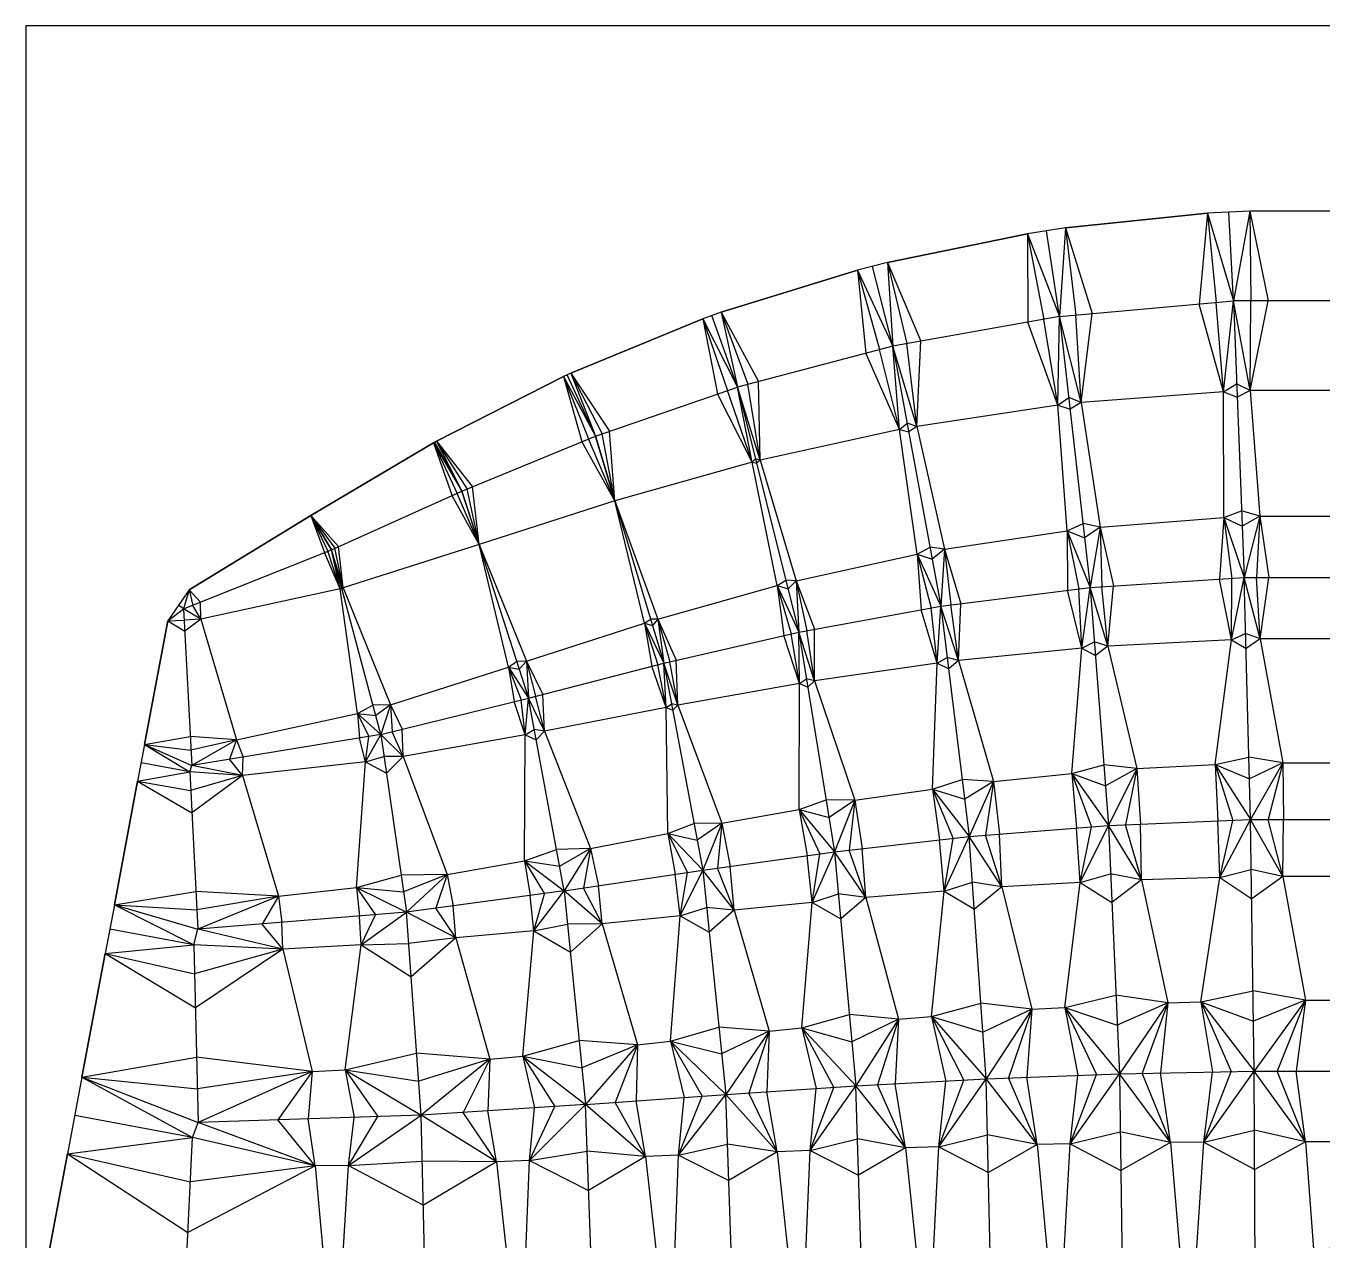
# Model space of a CAD drawing. Header units: metres. Extents: x -354 to 354, y -354 to 354.
# Drawn here: x -354.5 to 0, y 22.4 to 354.5 of the extents above; entities that cross this region are included whole.
import ezdxf

# ---------------------------------------------------------------- set-up
doc = ezdxf.new("R2010")
doc.units = ezdxf.units.M

msp = doc.modelspace()

# ---------------------------------------------------------------- linework, layer by layer
at = {"layer": 'CrimpMountain', "color": 1}
for p, q in [((-31.333944, 303.238484), (-33.657174, 278.44008)), ((-19.723464, 303.852093), (-19.515525, 279.295115)), ((-70.145425, 299.229158), (-67.368861, 275.411352)), ((-80.600297, 297.622213), (-80.461892, 273.475198)), ((-127.075647, 287.680553), (-124.744608, 264.988404)), ((-118.824395, 289.790943), (-113.606645, 267.598323)), ((-26.950946, 254.452901), (-28.958717, 278.862199)), ((-19.624135, 254.737496), (-14.772685, 279.304707)), ((-169.383432, 274.397258), (-165.345108, 253.844103)), ((-164.365827, 276.197828), (-157.034072, 256.481491)), ((-72.28988, 250.752615), (-76.129125, 274.243438)), ((-65.855546, 251.480053), (-62.919658, 275.811077)), ((-115.592264, 244.093381), (-121.066446, 265.957445)), ((-110.876278, 244.964667), (-109.768959, 268.278781)), ((-205.466264, 259.550039), (-196.855134, 242.972211)), ((-207.474253, 258.626128), (-202.429288, 240.797533)), ((-153.699532, 235.712056), (-154.13336, 257.245706)), ((-19.624135, 254.737496), (-23.36468, 256.581125)), ((-155.850128, 235.173657), (-162.600727, 254.790996)), ((-65.855546, 251.480053), (-69.272802, 252.886166)), ((-26.950946, 254.452901), (-23.222282, 252.915154)), ((-72.28988, 250.752615), (-68.905413, 249.636533)), ((-110.876278, 244.964667), (-113.481481, 245.867089)), ((-193.411423, 224.611471), (-200.589763, 241.558056)), ((-193.411423, 224.611471), (-194.894932, 243.648539)), ((-115.592264, 244.093381), (-113.032562, 243.437237)), ((-243.00573, 240.452223), (-237.948182, 226.019056)), ((-242.224161, 240.881992), (-233.829454, 227.815623)), ((-155.850128, 235.173657), (-154.648552, 234.938448)), ((-153.699532, 235.712056), (-154.936059, 236.086874)), ((-230.546283, 212.635969), (-232.378677, 228.415424)), ((-230.546283, 212.635969), (-236.590769, 226.627068)), ((-193.411423, 224.611471), (-193.411423, 224.611471)), ((-193.411423, 224.611471), (-193.411423, 224.611471)), ((-276.603727, 220.613237), (-272.870705, 210.465714)), ((-276.603727, 220.613237), (-270.002086, 211.661482)), ((-26.897964, 220.011431), (-28.019316, 203.180188)), ((-26.897964, 220.011431), (-21.851914, 217.635473)), ((-17.005368, 220.395689), (-22.016043, 221.860933)), ((-17.005368, 220.395689), (-17.90166, 203.614024)), ((-69.737958, 216.405776), (-69.638674, 200.127724)), ((-69.737958, 216.405776), (-64.935533, 214.52212)), ((-60.674863, 217.43041), (-65.377431, 218.4308)), ((-60.674863, 217.43041), (-60.219867, 201.114604)), ((-268.556064, 200.551505), (-271.923702, 210.845599)), ((-267.718127, 200.775752), (-268.998788, 212.110878)), ((-230.546283, 212.635969), (-230.546283, 212.635969)), ((-230.546283, 212.635969), (-230.546283, 212.635969)), ((-110.725965, 209.997387), (-109.604429, 194.807948)), ((-110.725965, 209.997387), (-106.60219, 208.631741)), ((-103.238594, 211.380691), (-107.211236, 211.928308)), ((-103.238594, 211.380691), (-101.490876, 196.131671)), ((-143.810621, 202.720736), (-146.631978, 202.916797)), ((-143.810621, 202.720736), (-140.963661, 189.089496)), ((-24.75664, 186.630171), (-24.708269, 203.392584)), ((-16.973176, 186.834109), (-14.569486, 203.61722)), ((-309.890819, 200.256958), (-308.874207, 196.023091)), ((-268.556064, 200.551505), (-268.073671, 200.426633)), ((-267.718127, 200.775752), (-268.199546, 200.896987)), ((-149.028162, 201.414532), (-147.223362, 187.751076)), ((-149.028162, 201.414532), (-146.035274, 200.533305)), ((-65.713807, 184.329615), (-66.561539, 200.51377)), ((-58.586476, 184.874388), (-57.087237, 201.315554)), ((-306.683037, 192.260391), (-306.764978, 196.869197)), ((-105.292376, 180.200309), (-106.951121, 195.291786)), ((-99.417553, 180.9235), (-98.762928, 196.473908)), ((-315.728346, 191.793093), (-311.046584, 188.946954)), ((-306.683037, 192.260391), (-311.204253, 191.998893)), ((-181.638808, 192.244463), (-183.652634, 192.268134)), ((-181.638808, 192.244463), (-178.346525, 180.598452)), ((-185.317294, 191.134572), (-183.307258, 179.366133)), ((-185.317294, 191.134572), (-183.135106, 190.552904)), ((-142.881952, 174.670575), (-145.167567, 188.223532)), ((-138.815972, 175.330742), (-138.836604, 189.477371)), ((-16.973176, 186.834109), (-20.905862, 188.295163)), ((-58.586476, 184.874388), (-62.261165, 186.054529)), ((-24.75664, 186.630171), (-20.798047, 184.180346)), ((-176.224123, 168.683583), (-176.653436, 180.987552)), ((-99.417553, 180.9235), (-102.506984, 181.796828)), ((-65.713807, 184.329615), (-61.971061, 182.259066)), ((-222.556071, 179.134115), (-220.974023, 169.695086)), ((-222.556071, 179.134115), (-219.6067, 178.532342)), ((-217.557709, 180.737463), (-220.291171, 180.666149)), ((-217.557709, 180.737463), (-215.10373, 171.167504)), ((-179.376103, 168.093048), (-181.675207, 179.786952)), ((-105.292376, 180.200309), (-102.11585, 178.619459)), ((-142.881952, 174.670575), (-140.628279, 173.641465)), ((-138.815972, 175.330742), (-140.995222, 175.901477)), ((-217.974924, 160.606436), (-219.078889, 170.163676)), ((-212.624233, 161.604124), (-213.127824, 171.676985)), ((-254.828593, 168.837099), (-259.590446, 168.727649)), ((-254.828593, 168.837099), (-254.302717, 161.454245)), ((-179.376103, 168.093048), (-177.598763, 167.313611)), ((-176.224123, 168.683583), (-177.93194, 169.091946)), ((-263.770467, 166.444091), (-263.290212, 159.723249)), ((-263.770467, 166.444091), (-258.820681, 165.851295)), ((-296.872234, 159.24576), (-309.559268, 160.157579)), ((-261.607028, 153.19889), (-260.712739, 160.144247)), ((-251.327383, 154.677043), (-251.574507, 162.128822)), ((-217.974924, 160.606436), (-214.947628, 159.217738)), ((-212.624233, 161.604124), (-215.476963, 162.05661)), ((-322.084799, 157.94323), (-309.36538, 156.404555)), ((-296.872234, 159.24576), (-298.79974, 153.923211)), ((-295.278848, 149.490589), (-295.112121, 154.525537)), ((-261.607028, 153.19889), (-255.917902, 150.117895)), ((-251.327383, 154.677043), (-256.571447, 154.662897)), ((-29.200135, 152.476505), (-19.865894, 148.604095)), ((-29.200135, 152.476505), (-28.543363, 137.047238)), ((-10.747247, 152.959999), (-20.020027, 154.486689)), ((-10.747247, 152.959999), (-14.770076, 137.415713)), ((-295.278848, 149.490589), (-309.439081, 145.352156)), ((-68.483765, 149.999675), (-67.121161, 135.134)), ((-68.483765, 149.999675), (-59.252134, 146.687036)), ((-50.631201, 151.364225), (-59.687388, 152.38151)), ((-50.631201, 151.364225), (-53.771111, 136.015502)), ((-323.955846, 147.979391), (-309.118822, 139.27481)), ((-106.565784, 145.782349), (-104.676902, 131.869074)), ((-106.565784, 145.782349), (-97.736133, 143.040914)), ((-89.834956, 147.841913), (-98.393595, 148.381793)), ((-89.834956, 147.841913), (-92.098745, 133.149112)), ((-127.802848, 142.697498), (-135.628846, 142.849859)), ((-127.802848, 142.697498), (-129.305495, 129.069593)), ((-143.004621, 140.229285), (-140.851705, 127.562453)), ((-143.004621, 140.229285), (-134.840573, 137.994871)), ((-164.126752, 136.436549), (-171.793797, 136.329558)), ((-164.126752, 136.436549), (-165.376278, 124.141018)), ((-66.118836, 120.239695), (-63.101974, 135.453392)), ((-49.388353, 120.974432), (-49.701391, 136.18194)), ((-27.938031, 121.615867), (-24.385565, 137.217279)), ((-10.736888, 121.874112), (-10.594147, 137.417105)), ((-178.979578, 133.653822), (-176.901653, 122.453048)), ((-178.979578, 133.653822), (-170.944459, 131.796211)), ((-103.394955, 117.88681), (-100.899192, 132.298478)), ((-87.542843, 118.99825), (-88.245559, 133.455312)), ((-200.042137, 129.543115), (-209.36404, 129.272437)), ((-200.042137, 129.543115), (-201.970773, 118.687923)), ((-139.455579, 114.790041), (-137.39113, 128.04524)), ((-124.782589, 116.126599), (-125.755965, 129.47306)), ((-218.157078, 126.16541), (-216.554812, 116.638788)), ((-218.157078, 126.16541), (-208.504654, 124.663473)), ((-160.80925, 112.656957), (-161.892492, 124.627043)), ((-239.285727, 122.409163), (-251.911349, 122.254787)), ((-239.285727, 122.409163), (-242.341307, 113.157032)), ((-175.597638, 111.136041), (-173.524843, 122.96021)), ((-49.388353, 120.974432), (-57.839709, 122.567959)), ((-27.938031, 121.615867), (-19.247827, 115.774758)), ((-10.736888, 121.874112), (-19.367829, 123.767866)), ((-285.399895, 116.496288), (-307.982815, 117.717554)), ((-264.068932, 118.845483), (-263.280382, 111.015912)), ((-264.068932, 118.845483), (-251.246776, 117.633085)), ((-215.573148, 107.02837), (-212.702818, 117.158893)), ((-196.938477, 108.878192), (-197.94237, 119.292948)), ((-124.782589, 116.126599), (-132.271725, 117.134036)), ((-103.394955, 117.88681), (-95.080855, 112.907976)), ((-87.542843, 118.99825), (-95.598095, 120.285207)), ((-66.118836, 120.239695), (-57.498095, 114.789165)), ((-330.312299, 114.12953), (-307.718475, 112.701354)), ((-285.399895, 116.496288), (-289.887193, 108.845772)), ((-236.941389, 105.046583), (-237.670048, 113.787757)), ((-139.455579, 114.790041), (-131.649061, 110.298321)), ((-262.789739, 103.162043), (-258.90581, 111.372717)), ((-175.597638, 111.136041), (-167.661968, 106.631538)), ((-160.80925, 112.656957), (-168.352755, 113.348299)), ((-284.219449, 102.023535), (-284.537323, 109.282125)), ((-215.573148, 107.02837), (-205.584068, 101.186287)), ((-196.938477, 108.878192), (-206.343812, 108.839767)), ((-262.789739, 103.162043), (-249.161973, 94.453863)), ((-236.941389, 105.046583), (-249.823396, 103.525936)), ((-332.807759, 100.840519), (-308.136785, 85.955492)), ((-284.219449, 102.023535), (-308.363828, 95.280502)), ((-42.170802, 87.297663), (-56.382633, 89.389296)), ((-4.524764, 87.997463), (-18.869075, 90.546845)), ((-79.385711, 85.536646), (-93.27737, 87.185469)), ((-79.385711, 85.536646), (-85.765475, 66.762735)), ((-70.356391, 86.059863), (-66.761283, 67.491716)), ((-70.356391, 86.059863), (-56.024858, 81.242507)), ((-42.170802, 87.297663), (-49.241404, 68.048754)), ((-33.130391, 87.568001), (-18.744564, 82.253404)), ((-33.130391, 87.568001), (-29.977843, 68.430291)), ((-4.524764, 87.997463), (-12.253249, 68.657232)), ((-115.817035, 82.872478), (-129.26623, 84.139152)), ((-115.817035, 82.872478), (-121.563345, 64.909759)), ((-106.803042, 83.614333), (-102.931182, 65.925128)), ((-106.803042, 83.614333), (-92.725448, 79.313587)), ((-151.26489, 79.564315), (-164.986337, 80.615475)), ((-151.26489, 79.564315), (-156.802555, 62.64012)), ((-142.265214, 80.463321), (-138.327931, 63.866994)), ((-142.265214, 80.463321), (-128.582733, 76.635595)), ((-187.200872, 75.841898), (-203.180383, 76.972142)), ((-187.200872, 75.841898), (-193.361369, 60.065918)), ((-178.206604, 76.793486), (-174.462531, 61.412366)), ((-178.206604, 76.793486), (-164.237299, 73.332318)), ((-276.223169, 68.523129), (-307.80737, 72.425872)), ((-227.631655, 71.887169), (-247.638833, 73.56248)), ((-227.631655, 71.887169), (-234.913682, 57.345517)), ((-218.625836, 72.722411), (-215.380275, 58.597107)), ((-218.625836, 72.722411), (-202.443078, 69.544708)), ((-276.223169, 68.523129), (-285.567954, 55.284862)), ((-267.191446, 69.002962), (-264.736588, 55.989343)), ((-267.191446, 69.002962), (-247.078406, 65.875661)), ((-68.923412, 48.702727), (-61.710549, 67.685456)), ((-41.414152, 49.094915), (-44.159261, 68.149412)), ((-32.370126, 49.18276), (-24.85234, 68.531808)), ((-4.52226, 49.318002), (-7.11696, 68.657565)), ((-339.164212, 66.990656), (-307.597362, 63.80054)), ((-140.036039, 46.895765), (-133.554957, 64.183961)), ((-113.899087, 47.677856), (-116.724973, 65.173428)), ((-104.857859, 47.919929), (-98.006929, 66.193477)), ((-77.96628, 48.532713), (-80.791173, 66.953544)), ((-185.026528, 45.322658), (-187.630695, 60.4742)), ((-175.988199, 45.655804), (-169.575463, 61.760545)), ((-149.075564, 46.596813), (-151.826074, 62.970601)), ((-225.83533, 43.852145), (-228.209003, 57.775115)), ((-216.796558, 44.173099), (-209.79781, 58.9548)), ((-275.350152, 42.708169), (-277.265786, 55.565627)), ((-266.306646, 42.839609), (-258.25264, 56.208619)), ((-113.899087, 47.677856), (-127.051754, 50.10044)), ((-77.96628, 48.532713), (-91.480318, 51.221354)), ((-41.414152, 49.094915), (-55.213306, 52.021871)), ((-4.52226, 49.318002), (-18.461685, 52.44023)), ((-185.026528, 45.322658), (-200.982177, 46.699958)), ((-149.075564, 46.596813), (-162.620784, 48.6689)), ((-140.036039, 46.895765), (-126.754072, 40.152071)), ((-104.857859, 47.919929), (-91.245128, 40.900222)), ((-68.923412, 48.702727), (-55.06208, 41.414403)), ((-32.370126, 49.18276), (-18.409425, 41.679493)), ((-343.110526, 45.975443), (-310.187823, 24.484439)), ((-275.350152, 42.708169), (-309.521002, 38.313727)), ((-266.306646, 42.839609), (-245.785568, 31.937591)), ((-225.83533, 43.852145), (-246.087914, 44.022434)), ((-216.796558, 44.173099), (-200.594885, 35.996511)), ((-175.988199, 45.655804), (-162.274243, 38.7579))]:
    msp.add_line(p, q, dxfattribs=at)
at = {"layer": 'CrimpValley', "color": 5}
for p, q in [((-31.333944, 303.238484), (-28.958717, 278.862199)), ((-19.723464, 303.852093), (-14.772685, 279.304707)), ((-70.145425, 299.229158), (-62.919658, 275.811077)), ((-80.600297, 297.622213), (-76.129125, 274.243438)), ((-127.075647, 287.680553), (-121.066446, 265.957445)), ((-118.824395, 289.790943), (-109.768959, 268.278781)), ((-26.950946, 254.452901), (-33.657174, 278.44008)), ((-19.624135, 254.737496), (-19.515525, 279.295115)), ((-169.383432, 274.397258), (-162.600727, 254.790996)), ((-164.365827, 276.197828), (-154.13336, 257.245706)), ((-72.28988, 250.752615), (-80.461892, 273.475198)), ((-65.855546, 251.480053), (-67.368861, 275.411352)), ((-110.876278, 244.964667), (-113.606645, 267.598323)), ((-115.592264, 244.093381), (-124.744608, 264.988404)), ((-205.466264, 259.550039), (-194.894932, 243.648539)), ((-207.474253, 258.626128), (-200.589763, 241.558056)), ((-153.699532, 235.712056), (-157.034072, 256.481491)), ((-26.950946, 254.452901), (-23.36468, 256.581125)), ((-155.850128, 235.173657), (-165.345108, 253.844103)), ((-72.28988, 250.752615), (-69.272802, 252.886166)), ((-19.624135, 254.737496), (-23.222282, 252.915154)), ((-65.855546, 251.480053), (-68.905413, 249.636533)), ((-115.592264, 244.093381), (-113.481481, 245.867089)), ((-110.876278, 244.964667), (-113.032562, 243.437237)), ((-193.411423, 224.611471), (-196.855134, 242.972211)), ((-243.00573, 240.452223), (-236.590769, 226.627068)), ((-242.224161, 240.881992), (-232.378677, 228.415424)), ((-193.411423, 224.611471), (-202.429288, 240.797533)), ((-155.850128, 235.173657), (-154.936059, 236.086874)), ((-153.699532, 235.712056), (-154.648552, 234.938448)), ((-230.546283, 212.635969), (-233.829454, 227.815623)), ((-230.546283, 212.635969), (-237.948182, 226.019056)), ((-193.411423, 224.611471), (-193.411423, 224.611471)), ((-193.411423, 224.611471), (-193.411423, 224.611471)), ((-276.603727, 220.613237), (-271.923702, 210.845599)), ((-276.603727, 220.613237), (-268.998788, 212.110878)), ((-26.897964, 220.011431), (-22.016043, 221.860933)), ((-26.897964, 220.011431), (-24.708269, 203.392584)), ((-17.005368, 220.395689), (-21.851914, 217.635473)), ((-17.005368, 220.395689), (-14.569486, 203.61722)), ((-69.737958, 216.405776), (-65.377431, 218.4308)), ((-69.737958, 216.405776), (-66.561539, 200.51377)), ((-60.674863, 217.43041), (-64.935533, 214.52212)), ((-60.674863, 217.43041), (-57.087237, 201.315554)), ((-268.556064, 200.551505), (-272.870705, 210.465714)), ((-267.718127, 200.775752), (-270.002086, 211.661482)), ((-230.546283, 212.635969), (-230.546283, 212.635969)), ((-230.546283, 212.635969), (-230.546283, 212.635969)), ((-110.725965, 209.997387), (-107.211236, 211.928308)), ((-110.725965, 209.997387), (-106.951121, 195.291786)), ((-103.238594, 211.380691), (-106.60219, 208.631741)), ((-103.238594, 211.380691), (-98.762928, 196.473908)), ((-149.028162, 201.414532), (-146.631978, 202.916797)), ((-143.810621, 202.720736), (-146.035274, 200.533305)), ((-143.810621, 202.720736), (-138.836604, 189.477371)), ((-24.75664, 186.630171), (-28.019316, 203.180188)), ((-16.973176, 186.834109), (-17.90166, 203.614024)), ((-309.890819, 200.256958), (-306.764978, 196.869197)), ((-268.556064, 200.551505), (-268.199546, 200.896987)), ((-267.718127, 200.775752), (-268.073671, 200.426633)), ((-149.028162, 201.414532), (-145.167567, 188.223532)), ((-65.713807, 184.329615), (-69.638674, 200.127724)), ((-58.586476, 184.874388), (-60.219867, 201.114604)), ((-306.683037, 192.260391), (-308.874207, 196.023091)), ((-99.417553, 180.9235), (-101.490876, 196.131671)), ((-315.728346, 191.793093), (-311.204253, 191.998893)), ((-306.683037, 192.260391), (-311.046584, 188.946954)), ((-185.317294, 191.134572), (-183.652634, 192.268134)), ((-181.638808, 192.244463), (-183.135106, 190.552904)), ((-181.638808, 192.244463), (-176.653436, 180.987552)), ((-105.292376, 180.200309), (-109.604429, 194.807948)), ((-185.317294, 191.134572), (-181.675207, 179.786952)), ((-138.815972, 175.330742), (-140.963661, 189.089496)), ((-24.75664, 186.630171), (-20.905862, 188.295163)), ((-142.881952, 174.670575), (-147.223362, 187.751076)), ((-65.713807, 184.329615), (-62.261165, 186.054529)), ((-58.586476, 184.874388), (-61.971061, 182.259066)), ((-16.973176, 186.834109), (-20.798047, 184.180346)), ((-105.292376, 180.200309), (-102.506984, 181.796828)), ((-99.417553, 180.9235), (-102.11585, 178.619459)), ((-222.556071, 179.134115), (-220.291171, 180.666149)), ((-222.556071, 179.134115), (-219.078889, 170.163676)), ((-217.557709, 180.737463), (-219.6067, 178.532342)), ((-217.557709, 180.737463), (-213.127824, 171.676985)), ((-179.376103, 168.093048), (-183.307258, 179.366133)), ((-176.224123, 168.683583), (-178.346525, 180.598452)), ((-142.881952, 174.670575), (-140.995222, 175.901477)), ((-138.815972, 175.330742), (-140.628279, 173.641465)), ((-212.624233, 161.604124), (-215.10373, 171.167504)), ((-263.770467, 166.444091), (-259.590446, 168.727649)), ((-254.828593, 168.837099), (-258.820681, 165.851295)), ((-254.828593, 168.837099), (-251.574507, 162.128822)), ((-217.974924, 160.606436), (-220.974023, 169.695086)), ((-179.376103, 168.093048), (-177.93194, 169.091946)), ((-176.224123, 168.683583), (-177.598763, 167.313611)), ((-263.770467, 166.444091), (-260.712739, 160.144247)), ((-322.084799, 157.94323), (-309.559268, 160.157579)), ((-261.607028, 153.19889), (-263.290212, 159.723249)), ((-251.327383, 154.677043), (-254.302717, 161.454245)), ((-217.974924, 160.606436), (-215.476963, 162.05661)), ((-212.624233, 161.604124), (-214.947628, 159.217738)), ((-296.872234, 159.24576), (-309.36538, 156.404555)), ((-296.872234, 159.24576), (-295.112121, 154.525537)), ((-295.278848, 149.490589), (-298.79974, 153.923211)), ((-261.607028, 153.19889), (-256.571447, 154.662897)), ((-251.327383, 154.677043), (-255.917902, 150.117895)), ((-29.200135, 152.476505), (-20.020027, 154.486689)), ((-29.200135, 152.476505), (-24.385565, 137.217279)), ((-10.747247, 152.959999), (-19.865894, 148.604095)), ((-10.747247, 152.959999), (-10.594147, 137.417105)), ((-295.278848, 149.490589), (-309.118822, 139.27481)), ((-68.483765, 149.999675), (-59.687388, 152.38151)), ((-68.483765, 149.999675), (-63.101974, 135.453392)), ((-50.631201, 151.364225), (-59.252134, 146.687036)), ((-50.631201, 151.364225), (-49.701391, 136.18194)), ((-323.955846, 147.979391), (-309.439081, 145.352156)), ((-106.565784, 145.782349), (-98.393595, 148.381793)), ((-106.565784, 145.782349), (-100.899192, 132.298478)), ((-89.834956, 147.841913), (-97.736133, 143.040914)), ((-89.834956, 147.841913), (-88.245559, 133.455312)), ((-143.004621, 140.229285), (-135.628846, 142.849859)), ((-127.802848, 142.697498), (-134.840573, 137.994871)), ((-127.802848, 142.697498), (-125.755965, 129.47306)), ((-143.004621, 140.229285), (-137.39113, 128.04524)), ((-178.979578, 133.653822), (-171.793797, 136.329558)), ((-164.126752, 136.436549), (-170.944459, 131.796211)), ((-164.126752, 136.436549), (-161.892492, 124.627043)), ((-66.118836, 120.239695), (-67.121161, 135.134)), ((-49.388353, 120.974432), (-53.771111, 136.015502)), ((-27.938031, 121.615867), (-28.543363, 137.047238)), ((-10.736888, 121.874112), (-14.770076, 137.415713)), ((-178.979578, 133.653822), (-173.524843, 122.96021)), ((-103.394955, 117.88681), (-104.676902, 131.869074)), ((-87.542843, 118.99825), (-92.098745, 133.149112)), ((-218.157078, 126.16541), (-209.36404, 129.272437)), ((-200.042137, 129.543115), (-208.504654, 124.663473)), ((-200.042137, 129.543115), (-197.94237, 119.292948)), ((-124.782589, 116.126599), (-129.305495, 129.069593)), ((-218.157078, 126.16541), (-212.702818, 117.158893)), ((-160.80925, 112.656957), (-165.376278, 124.141018)), ((-139.455579, 114.790041), (-140.851705, 127.562453)), ((-264.068932, 118.845483), (-251.911349, 122.254787)), ((-239.285727, 122.409163), (-251.246776, 117.633085)), ((-239.285727, 122.409163), (-237.670048, 113.787757)), ((-175.597638, 111.136041), (-176.901653, 122.453048)), ((-66.118836, 120.239695), (-57.839709, 122.567959)), ((-49.388353, 120.974432), (-57.498095, 114.789165)), ((-27.938031, 121.615867), (-19.367829, 123.767866)), ((-10.736888, 121.874112), (-19.247827, 115.774758)), ((-330.312299, 114.12953), (-307.982815, 117.717554)), ((-264.068932, 118.845483), (-258.90581, 111.372717)), ((-196.938477, 108.878192), (-201.970773, 118.687923)), ((-139.455579, 114.790041), (-132.271725, 117.134036)), ((-103.394955, 117.88681), (-95.598095, 120.285207)), ((-87.542843, 118.99825), (-95.080855, 112.907976)), ((-285.399895, 116.496288), (-307.718475, 112.701354)), ((-285.399895, 116.496288), (-284.537323, 109.282125)), ((-215.573148, 107.02837), (-216.554812, 116.638788)), ((-124.782589, 116.126599), (-131.649061, 110.298321)), ((-262.789739, 103.162043), (-263.280382, 111.015912)), ((-236.941389, 105.046583), (-242.341307, 113.157032)), ((-175.597638, 111.136041), (-168.352755, 113.348299)), ((-160.80925, 112.656957), (-167.661968, 106.631538)), ((-284.219449, 102.023535), (-289.887193, 108.845772)), ((-215.573148, 107.02837), (-206.343812, 108.839767)), ((-196.938477, 108.878192), (-205.584068, 101.186287)), ((-262.789739, 103.162043), (-249.823396, 103.525936)), ((-236.941389, 105.046583), (-249.161973, 94.453863)), ((-332.807759, 100.840519), (-308.363828, 95.280502)), ((-284.219449, 102.023535), (-308.136785, 85.955492)), ((-70.356391, 86.059863), (-56.382633, 89.389296)), ((-33.130391, 87.568001), (-18.869075, 90.546845)), ((-106.803042, 83.614333), (-93.27737, 87.185469)), ((-79.385711, 85.536646), (-92.725448, 79.313587)), ((-79.385711, 85.536646), (-80.791173, 66.953544)), ((-70.356391, 86.059863), (-61.710549, 67.685456)), ((-42.170802, 87.297663), (-56.024858, 81.242507)), ((-42.170802, 87.297663), (-44.159261, 68.149412)), ((-33.130391, 87.568001), (-24.85234, 68.531808)), ((-4.524764, 87.997463), (-18.744564, 82.253404)), ((-4.524764, 87.997463), (-7.11696, 68.657565)), ((-142.265214, 80.463321), (-129.26623, 84.139152)), ((-115.817035, 82.872478), (-128.582733, 76.635595)), ((-115.817035, 82.872478), (-116.724973, 65.173428)), ((-106.803042, 83.614333), (-98.006929, 66.193477)), ((-178.206604, 76.793486), (-164.986337, 80.615475)), ((-151.26489, 79.564315), (-164.237299, 73.332318)), ((-151.26489, 79.564315), (-151.826074, 62.970601)), ((-142.265214, 80.463321), (-133.554957, 64.183961)), ((-218.625836, 72.722411), (-203.180383, 76.972142)), ((-187.200872, 75.841898), (-202.443078, 69.544708)), ((-187.200872, 75.841898), (-187.630695, 60.4742)), ((-178.206604, 76.793486), (-169.575463, 61.760545)), ((-339.164212, 66.990656), (-307.80737, 72.425872)), ((-267.191446, 69.002962), (-247.638833, 73.56248)), ((-227.631655, 71.887169), (-247.078406, 65.875661)), ((-227.631655, 71.887169), (-228.209003, 57.775115)), ((-218.625836, 72.722411), (-209.79781, 58.9548)), ((-276.223169, 68.523129), (-307.597362, 63.80054)), ((-276.223169, 68.523129), (-277.265786, 55.565627)), ((-267.191446, 69.002962), (-258.25264, 56.208619)), ((-68.923412, 48.702727), (-66.761283, 67.491716)), ((-41.414152, 49.094915), (-49.241404, 68.048754)), ((-32.370126, 49.18276), (-29.977843, 68.430291)), ((-4.52226, 49.318002), (-12.253249, 68.657232)), ((-140.036039, 46.895765), (-138.327931, 63.866994)), ((-113.899087, 47.677856), (-121.563345, 64.909759)), ((-104.857859, 47.919929), (-102.931182, 65.925128)), ((-77.96628, 48.532713), (-85.765475, 66.762735)), ((-175.988199, 45.655804), (-174.462531, 61.412366)), ((-149.075564, 46.596813), (-156.802555, 62.64012)), ((-225.83533, 43.852145), (-234.913682, 57.345517)), ((-216.796558, 44.173099), (-215.380275, 58.597107)), ((-185.026528, 45.322658), (-193.361369, 60.065918)), ((-275.350152, 42.708169), (-285.567954, 55.284862)), ((-266.306646, 42.839609), (-264.736588, 55.989343)), ((-140.036039, 46.895765), (-127.051754, 50.10044)), ((-104.857859, 47.919929), (-91.480318, 51.221354)), ((-68.923412, 48.702727), (-55.213306, 52.021871)), ((-32.370126, 49.18276), (-18.461685, 52.44023)), ((-216.796558, 44.173099), (-200.982177, 46.699958)), ((-175.988199, 45.655804), (-162.620784, 48.6689)), ((-149.075564, 46.596813), (-162.274243, 38.7579)), ((-113.899087, 47.677856), (-126.754072, 40.152071)), ((-77.96628, 48.532713), (-91.245128, 40.900222)), ((-41.414152, 49.094915), (-55.06208, 41.414403)), ((-4.52226, 49.318002), (-18.409425, 41.679493)), ((-343.110526, 45.975443), (-309.521002, 38.313727)), ((-275.350152, 42.708169), (-310.187823, 24.484439)), ((-266.306646, 42.839609), (-246.087914, 44.022434)), ((-225.83533, 43.852145), (-245.785568, 31.937591)), ((-185.026528, 45.322658), (-200.594885, 35.996511))]:
    msp.add_line(p, q, dxfattribs=at)
at = {"layer": 'Mountain', "color": 1}
for p, q in [((-31.333944, 303.238484), (-24.246587, 279.285547)), ((-31.333944, 303.238484), (-24.246588, 279.285546)), ((-19.723464, 303.852093), (-24.246587, 279.285547)), ((-70.145425, 299.229158), (-71.774651, 275.015527)), ((-70.145425, 299.229158), (-71.77465, 275.015527)), ((-80.600297, 297.622213), (-71.774651, 275.015527)), ((-127.075647, 287.680553), (-117.372982, 266.930517)), ((-127.075647, 287.680553), (-117.372983, 266.930516)), ((-118.824395, 289.790943), (-117.372982, 266.930517)), ((-26.950946, 254.452901), (-24.246588, 279.285546)), ((-19.624135, 254.737496), (-24.246588, 279.285546)), ((-19.624135, 254.737496), (-24.246587, 279.285547)), ((-169.383432, 274.397258), (-159.855715, 255.738106)), ((-169.383432, 274.397258), (-159.855716, 255.738106)), ((-164.365827, 276.197828), (-159.855715, 255.738106)), ((-72.28988, 250.752615), (-71.774651, 275.015527)), ((-72.28988, 250.752615), (-71.77465, 275.015527)), ((-65.855546, 251.480053), (-71.77465, 275.015527)), ((-115.592264, 244.093381), (-117.372983, 266.930516)), ((-110.876278, 244.964667), (-117.372983, 266.930516)), ((-110.876278, 244.964667), (-117.372982, 266.930517)), ((-205.466264, 259.550039), (-198.753669, 242.31716)), ((-205.466264, 259.550039), (-198.75367, 242.31716)), ((-207.474253, 258.626128), (-198.75367, 242.31716)), ((-155.850128, 235.173657), (-159.855716, 255.738106)), ((-153.699532, 235.712056), (-159.855716, 255.738106)), ((-153.699532, 235.712056), (-159.855715, 255.738106)), ((-193.411423, 224.611471), (-198.75367, 242.31716)), ((-193.411423, 224.611471), (-198.753669, 242.31716)), ((-193.411423, 224.611471), (-198.753669, 242.31716)), ((-243.00573, 240.452223), (-235.229818, 227.236664)), ((-242.224161, 240.881992), (-235.229818, 227.236665)), ((-242.224161, 240.881992), (-235.229818, 227.236664)), ((-230.546283, 212.635969), (-235.229818, 227.236665)), ((-230.546283, 212.635969), (-235.229818, 227.236665)), ((-230.546283, 212.635969), (-235.229818, 227.236664)), ((-276.603727, 220.613237), (-270.964906, 211.230216)), ((-276.603727, 220.613237), (-270.964907, 211.230215)), ((-276.603727, 220.613237), (-270.964906, 211.230216)), ((-26.897964, 220.011431), (-21.307152, 203.610758)), ((-26.897964, 220.011431), (-21.307154, 203.610757)), ((-17.005368, 220.395689), (-21.307152, 203.610758)), ((-69.737958, 216.405776), (-63.396699, 200.910818)), ((-60.674863, 217.43041), (-63.396699, 200.910818)), ((-60.674863, 217.43041), (-63.396696, 200.910818)), ((-268.556064, 200.551505), (-270.964907, 211.230215)), ((-267.718127, 200.775752), (-270.964907, 211.230215)), ((-267.718127, 200.775752), (-270.964906, 211.230216)), ((-110.725965, 209.997387), (-104.22931, 195.788117)), ((-110.725965, 209.997387), (-104.229311, 195.788117)), ((-103.238594, 211.380691), (-104.22931, 195.788117)), ((-143.810621, 202.720736), (-143.073993, 188.704671)), ((-24.75664, 186.630171), (-21.307154, 203.610757)), ((-16.973176, 186.834109), (-21.307154, 203.610757)), ((-16.973176, 186.834109), (-21.307152, 203.610758)), ((-309.890819, 200.256958), (-311.360622, 195.025678)), ((-149.028162, 201.414532), (-143.073993, 188.704671)), ((-149.028162, 201.414532), (-143.073993, 188.70467)), ((-65.713807, 184.329615), (-63.396699, 200.910818)), ((-65.713807, 184.329615), (-63.396696, 200.910818)), ((-58.586476, 184.874388), (-63.396696, 200.910818)), ((-315.728346, 191.793093), (-311.360622, 195.025678)), ((-306.683037, 192.260391), (-311.360622, 195.025678)), ((-105.292376, 180.200309), (-104.229311, 195.788117)), ((-99.417553, 180.9235), (-104.229311, 195.788117)), ((-99.417553, 180.9235), (-104.22931, 195.788117)), ((-181.638808, 192.244463), (-180.015847, 180.214814)), ((-181.638808, 192.244463), (-180.015847, 180.214814)), ((-185.317294, 191.134572), (-180.015847, 180.214814)), ((-138.815972, 175.330742), (-143.073993, 188.704671)), ((-142.881952, 174.670575), (-143.073993, 188.70467)), ((-138.815972, 175.330742), (-143.073993, 188.70467)), ((-222.556071, 179.134115), (-217.080727, 170.657741)), ((-217.557709, 180.737463), (-217.080727, 170.657741)), ((-217.557709, 180.737463), (-217.080727, 170.657741)), ((-179.376103, 168.093048), (-180.015847, 180.214814)), ((-179.376103, 168.093048), (-180.015847, 180.214814)), ((-176.224123, 168.683583), (-180.015847, 180.214814)), ((-217.974924, 160.606436), (-217.080727, 170.657741)), ((-217.974924, 160.606436), (-217.080727, 170.657741)), ((-212.624233, 161.604124), (-217.080727, 170.657741)), ((-254.828593, 168.837099), (-257.436579, 160.679368)), ((-263.770467, 166.444091), (-257.436579, 160.679368)), ((-263.770467, 166.444091), (-257.43658, 160.679367)), ((-261.607028, 153.19889), (-257.43658, 160.679367)), ((-251.327383, 154.677043), (-257.43658, 160.679367)), ((-251.327383, 154.677043), (-257.436579, 160.679368)), ((-322.084799, 157.94323), (-309.149851, 152.232649)), ((-322.084799, 157.94323), (-309.708331, 150.461535)), ((-296.872234, 159.24576), (-309.149851, 152.232649)), ((-29.200135, 152.476505), (-19.572699, 137.414113)), ((-29.200135, 152.476505), (-19.572703, 137.41411)), ((-10.747247, 152.959999), (-19.572699, 137.414113)), ((-323.955846, 147.979391), (-309.708331, 150.461535)), ((-295.278848, 149.490589), (-309.708331, 150.461535)), ((-295.278848, 149.490589), (-309.149851, 152.232649)), ((-68.483765, 149.999675), (-58.421924, 135.8253)), ((-50.631201, 151.364225), (-58.421924, 135.8253)), ((-50.631201, 151.364225), (-58.421919, 135.825298)), ((-106.565784, 145.782349), (-96.475637, 132.801295)), ((-89.834956, 147.841913), (-96.475637, 132.801295)), ((-89.834956, 147.841913), (-96.475636, 132.801295)), ((-127.802848, 142.697498), (-133.317392, 128.613569)), ((-127.802848, 142.697498), (-133.317392, 128.613569)), ((-143.004621, 140.229285), (-133.317392, 128.613569)), ((-164.126752, 136.436549), (-169.404933, 123.578979)), ((-164.126752, 136.436549), (-169.404932, 123.578979)), ((-66.118836, 120.239695), (-58.421924, 135.8253)), ((-66.118836, 120.239695), (-58.421919, 135.825298)), ((-49.388353, 120.974432), (-58.421919, 135.825298)), ((-27.938031, 121.615867), (-19.572703, 137.41411)), ((-10.736888, 121.874112), (-19.572703, 137.41411)), ((-10.736888, 121.874112), (-19.572699, 137.414113)), ((-178.979578, 133.653822), (-169.404933, 123.578979)), ((-103.394955, 117.88681), (-96.475637, 132.801295)), ((-103.394955, 117.88681), (-96.475636, 132.801295)), ((-87.542843, 118.99825), (-96.475636, 132.801295)), ((-200.042137, 129.543115), (-207.242815, 117.896117)), ((-139.455579, 114.790041), (-133.317392, 128.613569)), ((-139.455579, 114.790041), (-133.317392, 128.613569)), ((-124.782589, 116.126599), (-133.317392, 128.613569)), ((-218.157078, 126.16541), (-207.242815, 117.896117)), ((-218.157078, 126.16541), (-207.242816, 117.896116)), ((-239.285727, 122.409163), (-250.445793, 112.062744)), ((-175.597638, 111.136041), (-169.404933, 123.578979)), ((-175.597638, 111.136041), (-169.404932, 123.578979)), ((-160.80925, 112.656957), (-169.404932, 123.578979)), ((-264.068932, 118.845483), (-250.445793, 112.062744)), ((-264.068932, 118.845483), (-250.445794, 112.062744)), ((-215.573148, 107.02837), (-207.242816, 117.896116)), ((-196.938477, 108.878192), (-207.242816, 117.896116)), ((-196.938477, 108.878192), (-207.242815, 117.896117)), ((-330.312299, 114.12953), (-307.439853, 107.414118)), ((-330.312299, 114.12953), (-308.555803, 103.165206)), ((-285.399895, 116.496288), (-307.439853, 107.414118)), ((-262.789739, 103.162043), (-250.445794, 112.062744)), ((-236.941389, 105.046583), (-250.445794, 112.062744)), ((-236.941389, 105.046583), (-250.445793, 112.062744)), ((-284.219449, 102.023535), (-307.439853, 107.414118)), ((-332.807759, 100.840519), (-308.555803, 103.165206)), ((-284.219449, 102.023535), (-308.555803, 103.165206)), ((-79.385711, 85.536646), (-91.829161, 66.530139)), ((-70.356391, 86.059863), (-55.440048, 67.925986)), ((-42.170802, 87.297663), (-55.440048, 67.925986)), ((-42.170802, 87.297663), (-55.440044, 67.925983)), ((-33.130391, 87.568001), (-18.540436, 68.656825)), ((-33.130391, 87.568001), (-18.54044, 68.656823)), ((-4.524764, 87.997463), (-18.540436, 68.656825)), ((-115.817035, 82.872478), (-127.485234, 64.587043)), ((-115.817035, 82.872478), (-127.485234, 64.587043)), ((-106.803042, 83.614333), (-91.829161, 66.530139)), ((-106.803042, 83.614333), (-91.829163, 66.530138)), ((-151.26489, 79.564315), (-163.094682, 62.222268)), ((-151.26489, 79.564315), (-163.094682, 62.222269)), ((-142.265214, 80.463321), (-127.485234, 64.587043)), ((-187.200872, 75.841898), (-201.444969, 59.490002)), ((-187.200872, 75.841898), (-201.444969, 59.490002)), ((-178.206604, 76.793486), (-163.094682, 62.222269)), ((-227.631655, 71.887169), (-246.402823, 56.609359)), ((-227.631655, 71.887169), (-246.402822, 56.609358)), ((-218.625836, 72.722411), (-201.444969, 59.490002)), ((-276.223169, 68.523129), (-307.372071, 54.547485)), ((-267.191446, 69.002962), (-246.402823, 56.609359)), ((-68.923412, 48.702727), (-55.440048, 67.925986)), ((-68.923412, 48.702727), (-55.440044, 67.925983)), ((-41.414152, 49.094915), (-55.440044, 67.925983)), ((-32.370126, 49.18276), (-18.54044, 68.656823)), ((-4.52226, 49.318002), (-18.54044, 68.656823)), ((-4.52226, 49.318002), (-18.540436, 68.656825)), ((-339.164212, 66.990656), (-307.372071, 54.547485)), ((-339.164212, 66.990656), (-308.936477, 50.436247)), ((-140.036039, 46.895765), (-127.485234, 64.587043)), ((-140.036039, 46.895765), (-127.485234, 64.587043)), ((-113.899087, 47.677856), (-127.485234, 64.587043)), ((-104.857859, 47.919929), (-91.829163, 66.530138)), ((-77.96628, 48.532713), (-91.829163, 66.530138)), ((-77.96628, 48.532713), (-91.829161, 66.530139)), ((-175.988199, 45.655804), (-163.094682, 62.222269)), ((-175.988199, 45.655804), (-163.094682, 62.222268)), ((-149.075564, 46.596813), (-163.094682, 62.222268)), ((-216.796558, 44.173099), (-201.444969, 59.490002)), ((-216.796558, 44.173099), (-201.444969, 59.490002)), ((-185.026528, 45.322658), (-201.444969, 59.490002)), ((-275.350152, 42.708169), (-307.372071, 54.547485)), ((-266.306646, 42.839609), (-246.402823, 56.609359)), ((-266.306646, 42.839609), (-246.402822, 56.609358)), ((-225.83533, 43.852145), (-246.402822, 56.609358)), ((-343.110526, 45.975443), (-308.936477, 50.436247)), ((-275.350152, 42.708169), (-308.936477, 50.436247))]:
    msp.add_line(p, q, dxfattribs=at)
at = {"layer": 'Paper', "color": 0}
msp.add_lwpolyline([(354.495944, -354.495944), (354.495944, 354.495944), (-354.495944, 354.495944), (-354.495944, -354.495944)], close=True, dxfattribs=at)
msp.add_lwpolyline([(19.294463, 303.956016), (-19.723464, 303.852093), (-31.333944, 303.238484), (-70.145425, 299.229158), (-80.600297, 297.622213), (-118.824395, 289.790943), (-127.075647, 287.680553), (-164.365827, 276.197828), (-169.383432, 274.397258), (-205.466264, 259.550039), (-207.474253, 258.626128), (-242.224161, 240.881992), (-243.00573, 240.452223), (-276.603727, 220.613237), (-276.603727, 220.613237), (-309.890819, 200.256958), (-315.728346, 191.793093), (-322.084799, 157.94323), (-323.955846, 147.979391), (-330.312299, 114.12953), (-332.807759, 100.840519), (-339.164212, 66.990656), (-343.110526, 45.975443), (-349.466979, 12.125583)], dxfattribs=at)
at = {"layer": 'Polygon', "color": 0}
for points in [[(-31.333944, 303.238484), (-70.145425, 299.229158)], [(19.294463, 303.956016), (-19.723464, 303.852093)], [(-80.600297, 297.622213), (-118.824395, 289.790943)], [(-127.075647, 287.680553), (-164.365827, 276.197828)], [(-169.383432, 274.397258), (-205.466264, 259.550039)], [(-207.474253, 258.626128), (-242.224161, 240.881992)], [(-26.897964, 220.011431), (-26.950946, 254.452901), (-65.855546, 251.480053), (-60.674863, 217.43041)], [(16.87001, 220.442481), (19.393894, 254.791393), (-19.624135, 254.737496), (-17.005368, 220.395689)], [(-69.737958, 216.405776), (-72.28988, 250.752615), (-110.876278, 244.964667), (-103.238594, 211.380691)], [(-110.725965, 209.997387), (-115.592264, 244.093381), (-153.699532, 235.712056), (-143.810621, 202.720736)], [(-243.00573, 240.452223), (-276.603727, 220.613237)], [(-149.028162, 201.414532), (-155.850128, 235.173657), (-193.411423, 224.611471), (-181.638808, 192.244463)], [(-185.317294, 191.134572), (-193.411423, 224.611471), (-230.546283, 212.635969), (-217.557709, 180.737463)], [(-276.603727, 220.613237), (-309.890819, 200.256958)], [(-222.556071, 179.134115), (-230.546283, 212.635969), (-267.718127, 200.775752), (-254.828593, 168.837099)], [(-263.770467, 166.444091), (-268.556064, 200.551505), (-306.683037, 192.260391), (-296.872234, 159.24576)], [(-315.728346, 191.793093), (-322.084799, 157.94323)], [(-29.200135, 152.476505), (-24.75664, 186.630171), (-58.586476, 184.874388), (-50.631201, 151.364225)], [(10.712687, 152.971524), (16.902229, 186.852302), (-16.973176, 186.834109), (-10.747247, 152.959999)], [(-68.483765, 149.999675), (-65.713807, 184.329615), (-99.417553, 180.9235), (-89.834956, 147.841913)], [(-106.565784, 145.782349), (-105.292376, 180.200309), (-138.815972, 175.330742), (-127.802848, 142.697498)], [(-143.004621, 140.229285), (-142.881952, 174.670575), (-176.224123, 168.683583), (-164.126752, 136.436549)], [(-178.979578, 133.653822), (-179.376103, 168.093048), (-212.624233, 161.604124), (-200.042137, 129.543115)], [(-218.157078, 126.16541), (-217.974924, 160.606436), (-251.327383, 154.677043), (-239.285727, 122.409163)], [(-264.068932, 118.845483), (-261.607028, 153.19889), (-295.278848, 149.490589), (-285.399895, 116.496288)], [(-323.955846, 147.979391), (-330.312299, 114.12953)], [(-33.130391, 87.568001), (-27.938031, 121.615867), (-49.388353, 120.974432), (-42.170802, 87.297663)], [(4.5197, 87.998634), (10.723049, 121.87689), (-10.736888, 121.874112), (-4.524764, 87.997463)], [(-106.803042, 83.614333), (-103.394955, 117.88681), (-124.782589, 116.126599), (-115.817035, 82.872478)], [(-70.356391, 86.059863), (-66.118836, 120.239695), (-87.542843, 118.99825), (-79.385711, 85.536646)], [(-142.265214, 80.463321), (-139.455579, 114.790041), (-160.80925, 112.656957), (-151.26489, 79.564315)], [(-178.206604, 76.793486), (-175.597638, 111.136041), (-196.938477, 108.878192), (-187.200872, 75.841898)], [(-218.625836, 72.722411), (-215.573148, 107.02837), (-236.941389, 105.046583), (-227.631655, 71.887169)], [(-267.191446, 69.002962), (-262.789739, 103.162043), (-284.219449, 102.023535), (-276.223169, 68.523129)], [(-332.807759, 100.840519), (-339.164212, 66.990656)], [(-141.470722, 12.48415), (-140.036039, 46.895765), (-149.075564, 46.596813), (-145.370399, 12.355182)], [(-106.50902, 13.518022), (-104.857859, 47.919929), (-113.899087, 47.677856), (-110.40943, 13.41359)], [(-70.848679, 14.315071), (-68.923412, 48.702727), (-77.96628, 48.532713), (-74.749797, 14.241727)], [(-34.607748, 14.814016), (-32.370126, 49.18276), (-41.414152, 49.094915), (-38.509366, 14.776119)], [(1.950876, 14.972612), (4.522204, 49.318002), (-4.52226, 49.318002), (-1.95093, 14.972612)], [(-343.110526, 45.975443), (-349.466979, 12.125583)], [(-268.378573, 8.460478), (-266.306646, 42.839609), (-275.350152, 42.708169), (-272.279966, 8.403774)], [(-218.147485, 9.758094), (-216.796558, 44.173099), (-225.83533, 43.852145), (-222.046835, 9.619634)], [(-177.2927, 11.239008), (-175.988199, 45.655804), (-185.026528, 45.322658), (-181.19186, 11.095288)]]:
    msp.add_lwpolyline(points, close=True, dxfattribs=at)
at = {"layer": 'Valley', "color": 5}
for p, q in [((-24.246587, 279.285547), (-25.528704, 303.545288)), ((-71.774651, 275.015527), (-75.372861, 298.425686)), ((-117.372982, 266.930517), (-122.950021, 288.735748)), ((-71.77465, 275.015527), (-24.246588, 279.285546)), ((-24.246588, 279.285546), (-24.246587, 279.285547)), ((-24.246588, 279.285546), (-21.307152, 203.610758)), ((23.996223, 279.383113), (-24.246587, 279.285547)), ((-159.855715, 255.738106), (-166.874629, 275.297543)), ((-71.774651, 275.015527), (-117.372982, 266.930517)), ((-71.77465, 275.015527), (-71.774651, 275.015527)), ((-71.77465, 275.015527), (-63.396699, 200.910818)), ((-117.372983, 266.930516), (-159.855715, 255.738106)), ((-117.372983, 266.930516), (-117.372982, 266.930517)), ((-117.372983, 266.930516), (-104.22931, 195.788117)), ((-198.75367, 242.31716), (-206.470258, 259.088083)), ((-198.753669, 242.31716), (-159.855716, 255.738106)), ((-159.855716, 255.738106), (-143.073993, 188.704671)), ((-159.855716, 255.738106), (-159.855715, 255.738106)), ((-235.229818, 227.236665), (-198.75367, 242.31716)), ((-198.753669, 242.31716), (-198.75367, 242.31716)), ((-198.753669, 242.31716), (-180.015847, 180.214814)), ((-235.229818, 227.236664), (-242.614946, 240.667107)), ((-270.964906, 211.230216), (-235.229818, 227.236664)), ((-235.229818, 227.236665), (-217.080727, 170.657741)), ((-235.229818, 227.236665), (-235.229818, 227.236664)), ((-270.964906, 211.230216), (-276.603727, 220.613237)), ((-311.360622, 195.025678), (-270.964907, 211.230215)), ((-270.964906, 211.230216), (-270.964907, 211.230215)), ((-257.436579, 160.679368), (-270.964907, 211.230215)), ((-63.396696, 200.910818), (-21.307154, 203.610757)), ((-21.307152, 203.610758), (-21.307154, 203.610757)), ((-19.572699, 137.414113), (-21.307154, 203.610757)), ((-21.307152, 203.610758), (21.24749, 203.651575)), ((-104.22931, 195.788117), (-63.396699, 200.910818)), ((-63.396696, 200.910818), (-63.396699, 200.910818)), ((-63.396696, 200.910818), (-58.421924, 135.8253)), ((-311.360622, 195.025678), (-312.809583, 196.025026)), ((-311.360622, 195.025678), (-309.149851, 152.232649)), ((-143.073993, 188.704671), (-104.229311, 195.788117)), ((-104.22931, 195.788117), (-104.229311, 195.788117)), ((-104.229311, 195.788117), (-96.475637, 132.801295)), ((-180.015847, 180.214814), (-143.073993, 188.70467)), ((-143.073993, 188.704671), (-143.073993, 188.70467)), ((-143.073993, 188.70467), (-133.317392, 128.613569)), ((-217.080727, 170.657741), (-180.015847, 180.214814)), ((-180.015847, 180.214814), (-169.404933, 123.578979)), ((-180.015847, 180.214814), (-180.015847, 180.214814)), ((-257.436579, 160.679368), (-217.080727, 170.657741)), ((-207.242815, 117.896117), (-217.080727, 170.657741)), ((-217.080727, 170.657741), (-217.080727, 170.657741)), ((-257.43658, 160.679367), (-309.149851, 152.232649)), ((-257.436579, 160.679368), (-257.43658, 160.679367)), ((-257.43658, 160.679367), (-250.445793, 112.062744)), ((-309.708331, 150.461535), (-323.020322, 152.961311)), ((-309.708331, 150.461535), (-309.149851, 152.232649)), ((-309.708331, 150.461535), (-307.439853, 107.414118)), ((-96.475636, 132.801295), (-58.421924, 135.8253)), ((-58.421919, 135.825298), (-58.421924, 135.8253)), ((-58.421919, 135.825298), (-19.572703, 137.41411)), ((-58.421919, 135.825298), (-55.440048, 67.925986)), ((-19.572699, 137.414113), (-19.572703, 137.41411)), ((-18.540436, 68.656825), (-19.572703, 137.41411)), ((-19.572699, 137.414113), (19.569015, 137.427156)), ((-133.317392, 128.613569), (-96.475637, 132.801295)), ((-96.475636, 132.801295), (-96.475637, 132.801295)), ((-91.829161, 66.530139), (-96.475636, 132.801295)), ((-169.404932, 123.578979), (-133.317392, 128.613569)), ((-133.317392, 128.613569), (-127.485234, 64.587043)), ((-133.317392, 128.613569), (-133.317392, 128.613569)), ((-207.242815, 117.896117), (-169.404933, 123.578979)), ((-169.404932, 123.578979), (-169.404933, 123.578979)), ((-169.404932, 123.578979), (-163.094682, 62.222269)), ((-207.242816, 117.896116), (-250.445793, 112.062744)), ((-207.242815, 117.896117), (-207.242816, 117.896116)), ((-207.242816, 117.896116), (-201.444969, 59.490002)), ((-250.445794, 112.062744), (-307.439853, 107.414118)), ((-246.402823, 56.609359), (-250.445794, 112.062744)), ((-250.445794, 112.062744), (-250.445793, 112.062744)), ((-308.555803, 103.165206), (-331.560029, 107.485025)), ((-308.555803, 103.165206), (-307.439853, 107.414118)), ((-308.555803, 103.165206), (-307.372071, 54.547485)), ((-91.829161, 66.530139), (-55.440048, 67.925986)), ((-55.440044, 67.925983), (-55.440048, 67.925986)), ((-55.440044, 67.925983), (-18.54044, 68.656823)), ((-55.440044, 67.925983), (-54.471685, 0.002333)), ((-18.540436, 68.656825), (-18.54044, 68.656823)), ((-18.20701, -0.000014), (-18.54044, 68.656823)), ((-18.540436, 68.656825), (18.544839, 68.659226)), ((-163.094682, 62.222268), (-127.485234, 64.587043)), ((-127.485234, 64.587043), (-91.829163, 66.530138)), ((-125.552948, 0.0113), (-127.485234, 64.587043)), ((-127.485234, 64.587043), (-127.485234, 64.587043)), ((-91.829161, 66.530139), (-91.829163, 66.530138)), ((-90.313328, 0.008945), (-91.829163, 66.530138)), ((-201.444969, 59.490002), (-163.094682, 62.222269)), ((-163.094682, 62.222268), (-163.094682, 62.222269)), ((-160.918141, -0.026273), (-163.094682, 62.222268)), ((-201.444969, 59.490002), (-246.402822, 56.609358)), ((-199.284328, -0.222943), (-201.444969, 59.490002)), ((-201.444969, 59.490002), (-201.444969, 59.490002)), ((-308.936477, 50.436247), (-341.137369, 56.48305)), ((-308.936477, 50.436247), (-307.372071, 54.547485)), ((-246.402823, 56.609359), (-307.372071, 54.547485)), ((-246.402823, 56.609359), (-246.402822, 56.609358)), ((-244.961749, -0.99067), (-246.402822, 56.609358)), ((-310.829539, 11.175822), (-308.936477, 50.436247))]:
    msp.add_line(p, q, dxfattribs=at)

doc.saveas('drawing.dxf')
